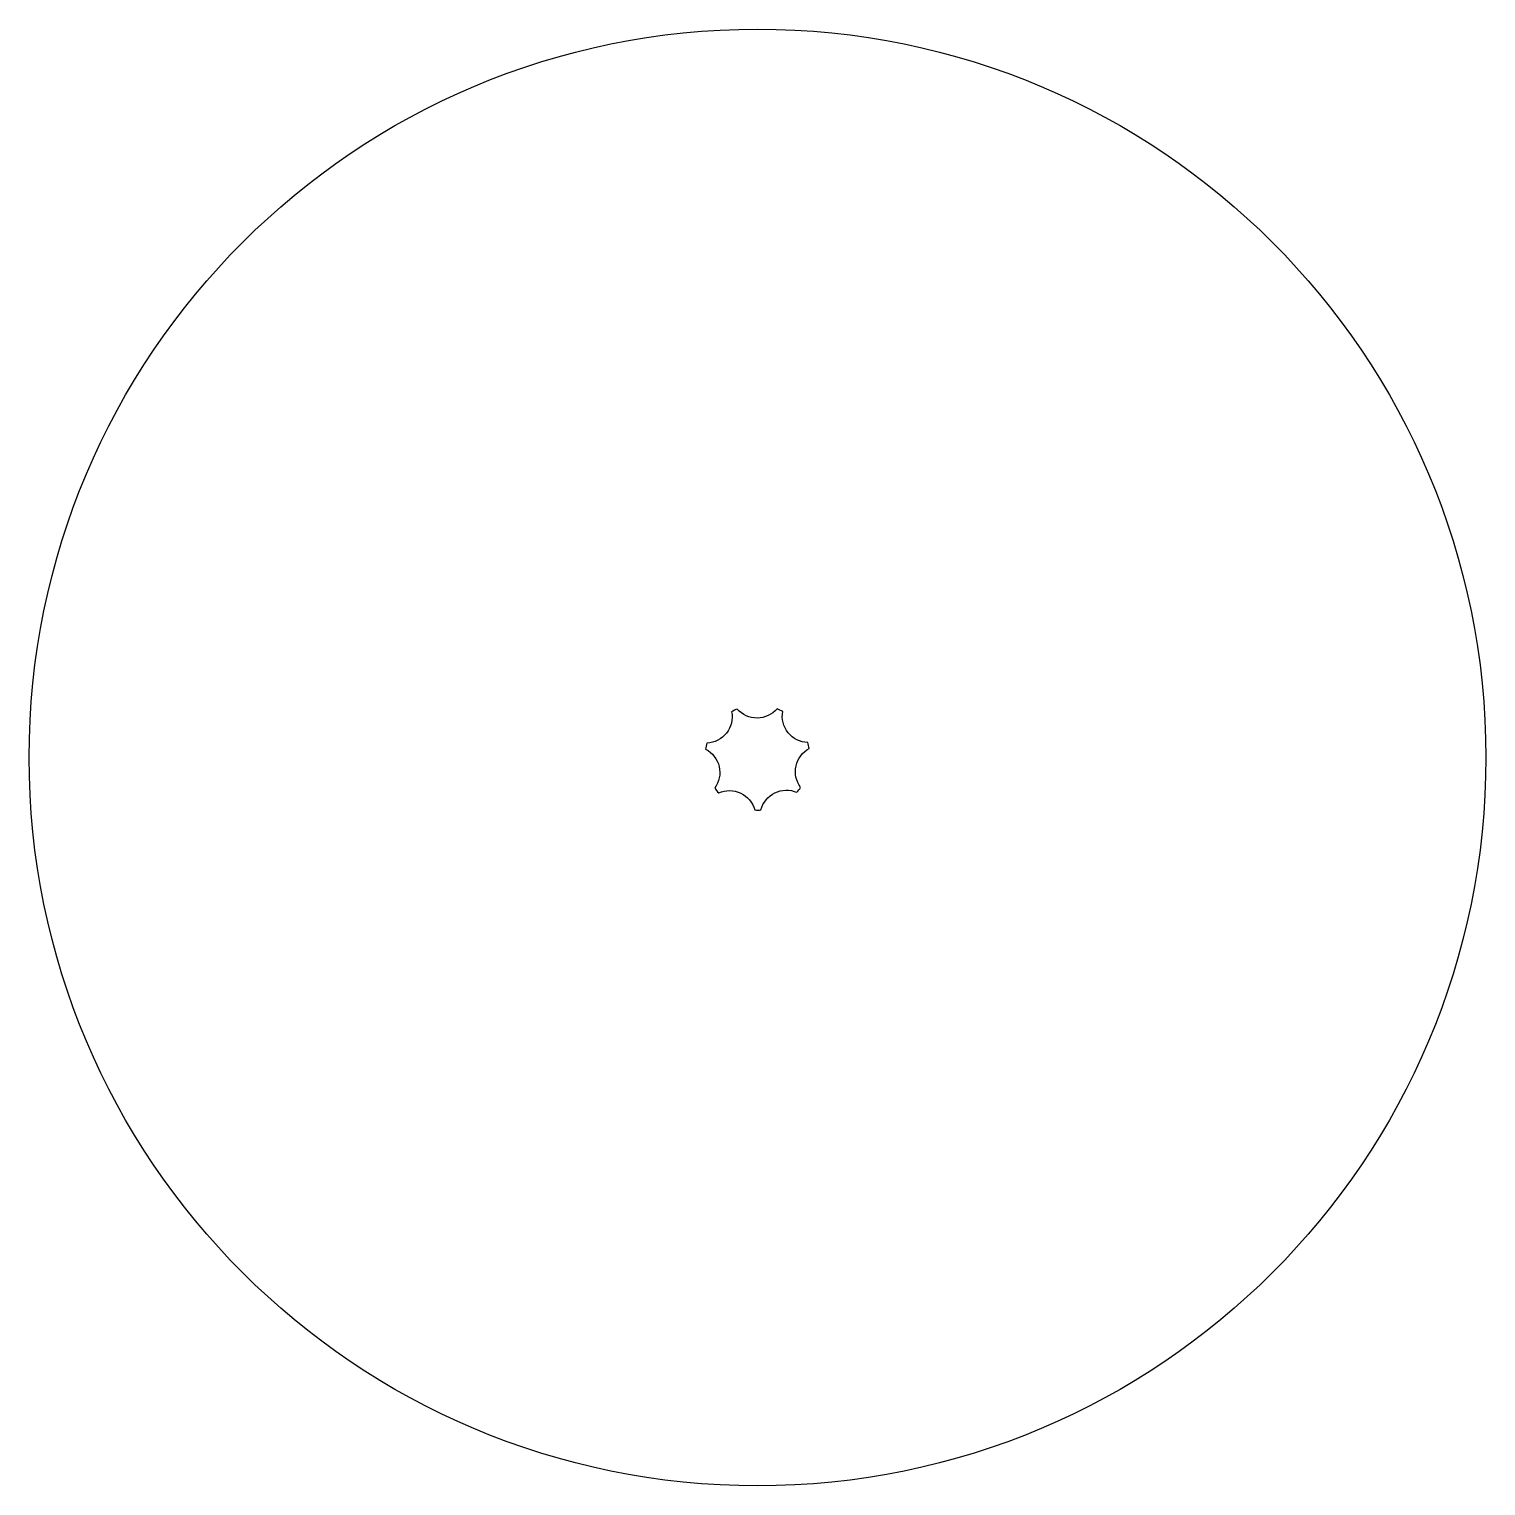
# Model space of a CAD drawing. Header units: millimetres. Extents: x -134 to 134, y -134 to 134.
import ezdxf

# ---------------------------------------------------------------- set-up
doc = ezdxf.new("R2010")
doc.units = ezdxf.units.MM
doc.layers.get('0').update_dxf_attribs({"linetype": 'CONTINUOUS'})

msp = doc.modelspace()

# ---------------------------------------------------------------- linework, layer by layer
msp.add_lwpolyline([(7.97, -5.53, -0.460566), (9.56, 1.66, 0.029528), (9.29, 2.78, -0.460566), (4.66, 8.51, 0.029528), (3.62, 9, -0.460566), (-3.75, 8.95, 0.029528), (-4.78, 8.44, -0.460566), (-9.33, 2.65, 0.029528), (-9.58, 1.53, -0.460566), (-7.89, -5.65, 0.029528), (-7.17, -6.53, -0.460566), (-0.5, -9.69, 0.029528), (0.64, -9.68, -0.460566), (7.26, -6.43, 0.029528)], format="xyb", close=True)
msp.add_circle((0, 0), 134.49)

doc.saveas('drawing.dxf')
